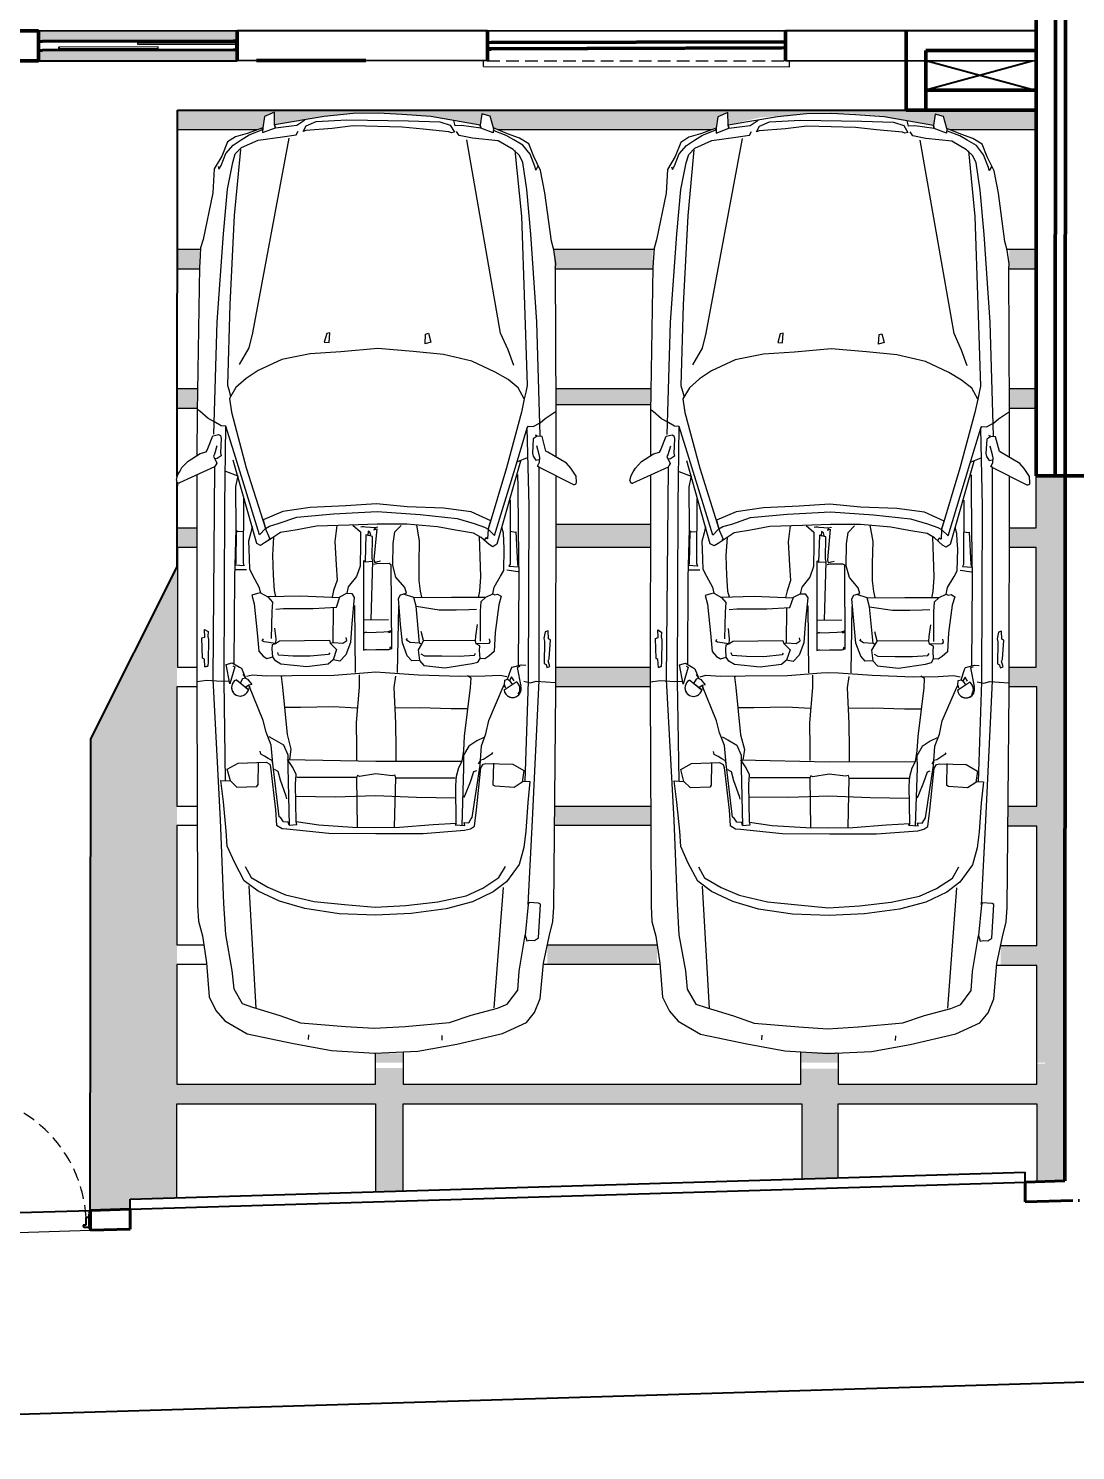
# Model space of a CAD drawing. Header units: centimetres. Extents: x -48696 to 156237, y -5617 to 29024.
# Drawn here: x 88209 to 88736, y 11830 to 12545 of the extents above; entities that cross this region are included whole.
import ezdxf

# ---------------------------------------------------------------- set-up
doc = ezdxf.new("R2010")
doc.units = ezdxf.units.CM
doc.linetypes.add('ACAD_ISO06W100', pattern=[36, 24, -3, 0, -3, 0, -3, 0, -3])
doc.linetypes.add('HIDDEN', pattern=[9.525, 6.35, -3.175])
for name, color, linetype in [('ACESSORIOS', 2, 'Continuous'), ('Hachuria - Moveis', 1, 'Continuous'), ('Piso', 55, 'Continuous'), ('PN010', 1, 'Continuous')]:
    doc.layers.add(name, color=color, linetype=linetype)
for name, color, linetype, lineweight in [('Corte Planta', 4, 'ACAD_ISO06W100', 40), ('Hachura', 1, 'Continuous', 9), ('Parede Baixa', 5, 'Continuous', 50), ('Pisos Externos', 15, 'Continuous', 9), ('Portas - Janelas', 2, 'Continuous', 20), ('Projeção Janela', 15, 'HIDDEN', 9), ('Projeção Portas', 55, 'HIDDEN', 5), ('Vaga', 184, 'Continuous', 13)]:
    doc.layers.add(name, color=color, linetype=linetype, lineweight=lineweight)
doc.styles.add('Valéria', font='romantic.ttf', dxfattribs={"height": 10})
doc.dimstyles.new('Cota - 50', dxfattribs={"dimtxt": 10, "dimasz": 5, "dimexe": 10, "dimexo": 20, "dimgap": 5, "dimtad": 1, "dimtxsty": 'Valéria', "dimblk": 'DOT', "dimcen": 0, "dimclrd": 12, "dimclre": 12, "dimclrt": 2, "dimazin": 2, "dimtfac": 1, "dimtix": 1, "dimtmove": 0, "dimatfit": 3, "dimldrblk": 'DOT', "dimfxl": 1, "dimarcsym": 0})
pattern_1 = [(360, (104605.372, 683.697), (15, 15), [2.25, -0.45, 0.6, -0.45, 2.25, -9]), (360, (104604.622, 684.147), (15, 15), [1.5, -1.125, 2.25, -1.125, 1.5, -7.5]), (360, (104609.872, 690.147), (15, 15), [1.875, -0.75, 1.875, -10.5]), (360, (104602.372, 693.147), (15, 15), [0.75, -1.5, 0.75, -12]), (90, (104603.872, 693.147), (-15, 15), [1.35, -13.65]), (90, (104608.372, 684.147), (-15, 15), [1.5, -13.5]), (90, (104612.122, 690.147), (-15, 15), [1.5, -13.5]), (45, (104610.322, 683.997), (9e-15, 15), [1.5, -19.713203]), (135, (104606.422, 683.997), (-15, 9e-15), [1.5, -19.713203]), (63.43495, (104609.8725, 684.072), (8e-10, 15), [1.5, -32.04102]), (75.963757, (104609.1225, 684.1467), (5e-10, 15), [1.5, -60.346584]), (75.963757, (104612.8725, 690.1467), (5e-10, 15), [1.2, -60.646584]), (75.963757, (104604.1725, 693.1467), (5e-10, 15), [1.05, -60.796584]), (104.036243, (104607.6225, 684.1467), (-5e-10, 15), [1.5, -60.346584]), (104.036243, (104611.3725, 690.1467), (-5e-10, 15), [1.2, -60.646584]), (104.036243, (104603.5725, 693.1467), (-5e-10, 15), [1.05, -60.796584]), (116.56505, (104606.8725, 684.072), (-6e-09, 15), [1.5, -32.041002])]

# ---------------------------------------------------------------- blocks, each defined once
blk = doc.blocks.new('Audi A4 Cab dessus')
at = {"color": 0, "linetype": 'Continuous', "flags": 128}
for points in [[(0.841, -0.23), (0.8417, 0.7715), (0.838, 1.7799), (0.8336, 1.8519), (0.8155, 1.9203), (0.7966, 2.0469), (0.7841, 2.2046), (0.7524, 2.2693), (0.7105, 2.3167), (0.6068, 2.377), (0.3901, 2.4221), (0.2129, 2.4556), (0.0121, 2.4683), (-0.1902, 2.4586), (-0.3715, 2.4252), (-0.5852, 2.3759), (-0.696, 2.3247), (-0.7348, 2.2778), (-0.7613, 2.2123), (-0.7762, 2.0474), (-0.8019, 1.9236), (-0.8198, 1.853), (-0.824, 1.7861), (-0.834, 0.774), (-0.8347, -0.2263)], [(-0.3024, 2.385), (-0.301, 2.4073)], [(0.3203, 2.3816), (0.3217, 2.404)], [(0.7584, -0.2673), (0.7669, 0.7224), (0.7321, 1.3788), (0.7164, 1.7697), (0.7075, 1.9136), (0.6778, 2.0813), (0.6697, 2.1669), (0.6293, 2.2367), (0.5811, 2.2532), (0.4536, 2.2926), (0.3571, 2.3256), (0.1476, 2.3432), (0.0137, 2.3517), (-0.1303, 2.3428), (-0.3375, 2.3245), (-0.4383, 2.2905), (-0.5613, 2.2579), (-0.6073, 2.2384), (-0.6562, 2.1743), (-0.6618, 2.085), (-0.6903, 1.9165)], [(-0.5878, 1.695), (-0.5448, 2.256)], [(0.5992, 1.6874), (0.5666, 2.2577)], [(-0.6777, 1.1988), (-0.713, 1.201), (-0.7024, 1.2989), (-0.6939, 1.4328), (-0.6847, 1.5084), (-0.6618, 1.5876), (-0.6029, 1.6691), (-0.5418, 1.7145), (-0.4447, 1.7622), (-0.3216, 1.7947), (-0.159, 1.8159), (0.0073, 1.8233), (0.1772, 1.8171), (0.337, 1.7936), (0.4558, 1.7592), (0.556, 1.7126), (0.6201, 1.6637), (0.6641, 1.5803), (0.6995, 1.5019), (0.704, 1.4299), (0.7178, 1.2946), (0.7295, 1.1953), (0.6849, 1.1981), (0.6994, 1.1434), (0.6483, 1.1153), (0.518, 1.11), (0.5007, 1.1201), (0.4971, 1.1337), (0.4738, 1.3324), (0.4693, 1.4044), (0.4434, 1.4194), (0.4211, 1.4208), (0.2253, 1.4421), (0.0057, 1.4425), (-0.2138, 1.4429), (-0.4074, 1.4282), (-0.4348, 1.421), (-0.4535, 1.4087), (-0.4627, 1.3331), (-0.484, 1.1373), (-0.4941, 1.12), (-0.5077, 1.1164), (-0.633, 1.1198), (-0.6849, 1.1499), (-0.677, 1.2032), (-0.6396, 1.2278), (-0.5504, 1.2221), (-0.5417, 1.2171), (-0.5437, 1.1142)], [(-0.7038, 1.774), (-0.7241, 1.3809), (-0.7562, 0.7287), (-0.7561, -0.266), (-0.7475, -0.2711), (-0.7575, -0.2884), (-0.7589, -0.3107), (-0.7553, -0.3243), (-0.7445, -0.3654)], [(0.6159, 1.5968), (0.5877, 1.6478), (0.5099, 1.6931), (0.4271, 1.7297), (0.2946, 1.7604), (0.1521, 1.7739), (0.0095, 1.7873), (-0.1344, 1.7785), (-0.2834, 1.761), (-0.4151, 1.7334), (-0.4935, 1.698), (-0.5683, 1.649), (-0.5984, 1.5971)], [(-0.3692, 1.3944), (-0.3642, 1.4031), (-0.4088, 1.4059), (-0.4052, 1.3922), (-0.4275, 1.3936), (-0.4376, 1.3763), (-0.4426, 1.3677), (-0.4804, 1.1236), (-0.486, 1.0344), (-0.5075, 0.9775), (-0.5204, 0.9155), (-0.5885, 0.7585)], [(-0.4975, 0.9947), (-0.4651, 1.0106), (-0.4277, 1.0352), (-0.4026, 1.0784), (-0.4034, 1.1367), (-0.3953, 1.405)], [(0.3787, 1.3877), (0.2721, 1.4033), (0.1159, 1.4132), (0.013, 1.4152), (-0.1036, 1.4136), (-0.2613, 1.4011), (-0.3692, 1.3944), (-0.3668, 1.2195), (-0.3696, 1.1749), (-0.3811, 1.1353), (-0.3967, 1.1058), (-0.404, 1.0561), (-0.4082, 0.9891), (-0.4359, 0.7623), (-0.4387, 0.7177), (-0.4215, 0.7077)], [(0.411, 1.4035), (0.375, 1.4013), (0.3787, 1.3877), (0.3811, 1.2128), (0.3783, 1.1681), (0.3942, 1.1358), (0.4187, 1.0984), (0.007, 1.1064), (-0.3967, 1.1058)], [(-0.0813, 1.4122), (-0.0867, 1.184), (-0.0831, 1.1703), (-0.0695, 1.1739), (0.0061, 1.1647), (0.0831, 1.1777), (0.0918, 1.1727), (0.0968, 1.1814), (0.3747, 1.1818)], [(0.0968, 1.1814), (0.0936, 1.4146)], [(0.506, 0.9898), (0.48, 1.0049), (0.4368, 1.03), (0.4173, 1.076), (0.4165, 1.1343), (0.411, 1.4035), (0.4147, 1.3899), (0.437, 1.3885), (0.4492, 1.3698), (0.4579, 1.3648), (0.4871, 1.1165), (0.4907, 1.1028), (0.508, 1.0927), (0.5253, 1.0827), (0.5425, 1.0726), (0.5462, 1.059)], [(-0.4036, 1.2756), (-0.4086, 1.267), (-0.4352, 1.2014), (-0.4516, 1.1532), (-0.4653, 1.1496)], [(-0.3676, 1.2778), (-0.1841, 1.2752), (0.0081, 1.2676), (0.1967, 1.2737), (0.3803, 1.2711)], [(0.4213, 1.2819), (0.4249, 1.2682), (0.4517, 1.1949), (0.4625, 1.1539), (0.4798, 1.1438)], [(-0.6907, 1.1996), (-0.7065, 0.7346), (-0.7089, -0.0853), (-0.7004, -0.4488)], [(0.6849, 1.1981), (0.6553, 1.2268), (0.561, 1.2238), (0.556, 1.2152), (0.554, 1.1122)], [(0.7072, 1.1967), (0.7137, 0.7303), (0.7113, -0.0896), (0.7061, -0.4567)], [(-0.0867, 1.184), (-0.3646, 1.1835)], [(-0.5379, 1.0645), (-0.5329, 1.0732), (-0.5142, 1.0854), (-0.4955, 1.0977), (-0.4818, 1.1013), (-0.4717, 1.1186)], [(-0.0853, 0.7089), (-0.0775, 0.7622), (-0.0849, 0.9284), (-0.0865, 1.045), (-0.0873, 1.1033)], [(0.0846, 0.7027), (0.0838, 0.761), (0.0986, 0.9258), (0.097, 1.0424), (0.0962, 1.1007)], [(0.4344, 0.7075), (0.4481, 0.7111), (0.4422, 0.7608), (0.4203, 0.9818), (0.4022, 1.0501), (0.4093, 1.0985)], [(0.4871, 1.1165), (0.4951, 1.0308), (0.5182, 0.9711), (0.5327, 0.9164), (0.5985, 0.751)], [(-0.0805, 0.8565), (-0.1971, 0.8548), (-0.3447, 0.8597), (-0.4253, 0.8603)], [(0.0944, 0.8589), (0.206, 0.8519), (0.3586, 0.8557), (0.4329, 0.8551)], [(-0.6842, 0.7332), (-0.7152, 0.7396), (-0.7425, 0.7324), (-0.7872, 0.7352), (-0.8318, 0.738)], [(-0.5936, 0.7499), (-0.595, 0.7275), (-0.6086, 0.7239), (-0.6251, 0.6757), (-0.6301, 0.667), (-0.6711, 0.6562), (-0.6935, 0.6576)], [(-0.6661, 0.6648), (-0.6525, 0.6684), (-0.6697, 0.7553)], [(-0.5921, 0.7722), (-0.6482, 0.7354)], [(-0.6396, 0.7304), (-0.6273, 0.7117), (-0.6173, 0.729)], [(-0.6086, 0.7239), (-0.6173, 0.729), (-0.6295, 0.7477)], [(-0.5936, 0.7499), (-0.5972, 0.7635)], [(0.6266, 0.6999), (0.6143, 0.7186), (0.6057, 0.7236), (0.5848, 0.7473), (0.5985, 0.751), (0.6147, 0.7616)], [(0.5947, 0.7575), (0.5997, 0.7661)], [(0.5999, 0.7733), (0.6554, 0.7295)], [(0.6033, 0.7706), (0.6588, 0.7268)], [(0.6735, 0.6611), (0.6648, 0.6661), (0.6877, 0.7453), (0.7044, 0.6547), (0.6771, 0.6474), (0.6425, 0.6675), (0.6339, 0.6726), (0.6143, 0.7186), (0.628, 0.7222), (0.6395, 0.742)], [(0.6914, 0.7317), (0.7273, 0.7339), (0.7497, 0.7325), (0.7943, 0.7297), (0.8417, 0.7352)], [(0.6093, 0.7099), (0.582, 0.7027), (0.515, 0.7069), (0.3984, 0.7053), (0.2012, 0.7043), (0.0436, 0.6918), (0.0076, 0.6896), (-0.037, 0.6924), (-0.1933, 0.7022), (-0.3855, 0.7099), (-0.5021, 0.7083), (-0.574, 0.7038), (-0.605, 0.7103)], [(-0.1975, 0.6353), (-0.2184, 0.659), (-0.3163, 0.6697), (-0.443, 0.6508), (-0.4703, 0.6435), (-0.4804, 0.6262), (-0.4781, 0.5902), (-0.4795, 0.5679), (-0.4623, 0.5579)], [(-0.0953, 0.6916), (-0.1014, 0.3828)], [(0.1019, 0.6926), (0.1045, 0.3788)], [(0.4787, 0.4852), (0.4728, 0.5348), (0.4742, 0.5571), (0.4555, 0.5449), (0.2223, 0.5416), (0.2187, 0.5553), (0.1891, 0.5841), (0.2056, 0.6323), (0.2293, 0.6532), (0.3287, 0.6649), (0.4489, 0.6528), (0.4748, 0.6378), (0.4871, 0.6191)], [(0.8037, 0.6663), (0.7901, 0.6627)], [(-0.6554, -0.2321), (-0.6562, -0.1738), (-0.6572, 0.0235), (-0.6605, 0.2567), (-0.6575, 0.6598)], [(-0.1981, 0.5547), (-0.182, 0.3834), (-0.1711, 0.3424), (-0.346, 0.3399), (-0.5073, 0.3411), (-0.5396, 0.3253), (-0.5483, 0.3303), (-0.562, 0.3267), (-0.5792, 0.3367), (-0.5678, 0.3763), (-0.5507, 0.5052), (-0.5451, 0.5945), (-0.5214, 0.6154), (-0.5027, 0.6276), (-0.4804, 0.6262)], [(-0.2039, 0.6043), (-0.2212, 0.6144), (-0.3018, 0.615), (-0.3824, 0.6156), (-0.4544, 0.6112), (-0.4594, 0.6025)], [(-0.4586, 0.5442), (-0.2168, 0.5424), (-0.2067, 0.5597), (-0.1916, 0.5856), (-0.1975, 0.6353), (-0.1615, 0.6375), (-0.1406, 0.6138), (-0.1175, 0.5541), (-0.1094, 0.4684), (-0.0991, 0.3468), (-0.1092, 0.3295), (-0.1365, 0.3223), (-0.1293, 0.2949), (-0.0875, 0.2475), (-0.073, 0.1928), (-0.075, 0.0899), (-0.0828, 0.0366), (-0.1116, 0.007)], [(0.473, 0.3959), (0.437, 0.3937), (0.3787, 0.3929), (0.2981, 0.3935), (0.1902, 0.3868), (0.1737, 0.3386), (0.1413, 0.3227), (0.119, 0.3241), (0.1067, 0.3428), (0.1188, 0.463), (0.1244, 0.5523), (0.1459, 0.6092), (0.1747, 0.6387), (0.2056, 0.6323)], [(0.2215, 0.5999), (0.2265, 0.6086), (0.3122, 0.6166), (0.3928, 0.616), (0.4598, 0.6118), (0.4634, 0.5982)], [(0.5444, 0.3197), (0.5581, 0.3233), (0.5854, 0.3306), (0.5746, 0.3716), (0.5607, 0.5069), (0.5526, 0.5925), (0.5317, 0.6163), (0.5144, 0.6263), (0.4871, 0.6191), (0.4893, 0.5831), (0.4879, 0.5608), (0.4742, 0.5571), (0.5275, 0.5493), (0.5362, 0.5443), (0.5311, 0.5356)], [(0.6508, -0.2254), (0.6611, -0.1761), (0.66, 0.0212), (0.6655, 0.2493), (0.6684, 0.6525)], [(-0.522, 0.5347), (-0.5256, 0.5484), (-0.5206, 0.5571), (-0.4623, 0.5579), (-0.4586, 0.5442), (-0.46, 0.5219), (-0.4679, 0.4686)], [(-0.5073, 0.3411), (-0.4835, 0.3621), (-0.4807, 0.4067), (-0.4809, 0.5456)], [(-0.2168, 0.5424), (-0.2059, 0.5014)], [(-0.2067, 0.5597), (-0.1981, 0.5547), (-0.1534, 0.5519), (-0.1361, 0.5418)], [(-0.1359, 0.542), (-0.1409, 0.5334)], [(0.0163, 0.1872), (0.0026, 0.1836), (-0.0557, 0.1827), (-0.0643, 0.1878), (-0.0664, 0.5822), (-0.0527, 0.5859), (0.0056, 0.5867), (0.0639, 0.5875), (0.0502, 0.5838)], [(-0.0593, 0.5807), (-0.0643, 0.5721)], [(0.0559, 0.1757), (0.0645, 0.1707), (0.0639, 0.5875)], [(0.205, 0.5517), (0.1604, 0.5545), (0.1417, 0.5422), (0.1453, 0.5286)], [(0.2187, 0.5553), (0.205, 0.5517), (0.2038, 0.3905)], [(0.5837, 0.0112), (0.5895, 0.039), (0.6009, 0.0787), (0.5987, 0.1146), (0.5957, 0.2089), (0.5798, 0.2413), (0.5517, 0.2924), (0.5444, 0.3197), (0.5098, 0.3398), (0.4889, 0.3635), (0.4917, 0.4082), (0.4951, 0.5334)], [(-0.0533, 0.5052), (-0.067, 0.5016), (0.005, 0.506), (0.0633, 0.5068)], [(-0.0637, 0.4982), (-0.05, 0.5018)], [(-0.182, 0.3834), (-0.2885, 0.3991), (-0.3692, 0.3997), (-0.4275, 0.3988), (-0.4634, 0.3966)], [(-0.0525, 0.4469), (0.0641, 0.4485)], [(0.0281, 0.4463), (0.0199, 0.1735)], [(-0.4759, 0.0569), (-0.4789, 0.1512), (-0.4819, 0.2454), (-0.4777, 0.3124), (-0.4713, 0.3434)], [(-0.1836, 0.0026), (-0.1966, 0.0796), (-0.1946, 0.1825), (-0.194, 0.2632), (-0.1999, 0.3128), (-0.2071, 0.3402)], [(-0.1711, 0.3424), (-0.1229, 0.3259)], [(0.1753, 0.3432), (0.3572, 0.336), (0.5098, 0.3398)], [(0.1886, 0.006), (0.1978, 0.0816), (0.1912, 0.1896), (0.1868, 0.2616), (0.2032, 0.3098), (0.2097, 0.3408)], [(0.4833, 0.0603), (0.4885, 0.144), (0.4855, 0.2383), (0.4811, 0.3103), (0.4738, 0.3376)], [(-0.5396, 0.3253), (-0.5461, 0.2943), (-0.5762, 0.2424), (-0.5913, 0.2165), (-0.5933, 0.1135), (-0.5911, 0.0776), (-0.5889, 0.0416), (-0.5816, 0.0142)], [(0.1133, 0.0046), (0.0784, 0.0354), (0.0776, 0.0937), (0.0796, 0.1966), (0.0961, 0.2449), (0.1349, 0.2917), (0.1413, 0.3227)], [(-0.605, 0.2129), (-0.6582, 0.2207)], [(0.6094, 0.2126), (0.6646, 0.2133)], [(-0.621, -0.1132), (-0.62, 0.1869), (-0.615, 0.1956), (-0.6597, 0.1984), (-0.656, 0.1847), (-0.6488, 0.0354), (-0.6454, 0.0386), (-0.6205, 0.035)], [(0.0101, 0.0173), (0.0151, 0.0259), (0.0014, 0.0223), (0.0149, 0.1649), (0.0112, 0.1785), (-0.0024, 0.1749), (-0.0161, 0.1713)], [(0.6243, -0.12), (0.6252, 0.1802), (0.6216, 0.1939), (0.6632, 0.191), (0.6582, 0.1824), (0.6559, 0.0297), (0.6503, 0.0347), (0.6248, 0.0329)], [(-0.6683, -0.294), (-0.5587, 0.0934), (-0.54, 0.1057), (-0.5227, 0.0957), (-0.4845, 0.0619), (-0.4499, 0.0418), (-0.3657, 0.0275), (-0.2815, 0.0132), (-0.1389, -0.0002), (0, 0), (0.1303, 0.0052), (0.2829, 0.0091), (0.3735, 0.0258), (0.4505, 0.0388), (0.4879, 0.0634), (0.5253, 0.0879), (0.544, 0.1002), (0.5613, 0.0901), (0.6713, -0.2977)], [(0.5066, 0.0756), (0.5039, 0.07), (0.5016, 0.067), (0.5211, 0.0209), (0.5024, 0.0087), (0.4614, -0.0022), (0.3744, -0.0325), (0.2031, -0.0486), (0.0008, -0.0583), (-0.2, -0.0457), (-0.3735, -0.0258), (-0.4528, -0.0028), (-0.501, 0.0136), (-0.5183, 0.0237), (-0.5155, 0.0683), (-0.5068, 0.0633), (-0.4998, 0.0754)], [(-0.5183, 0.0237), (-0.5479, 0.0524), (-0.6496, -0.2817), (-0.7004, -0.4488), (-0.7054, -0.4574), (-0.7278, -0.456), (-0.7601, -0.4719), (-0.7838, -0.4928), (-0.8212, -0.5174), (-0.8349, -0.5263)], [(-0.643, -1.7429), (-0.673, -1.4363), (-0.6873, -1.0232), (-0.6994, -0.646), (-0.693, -0.6151), (-0.6865, -0.5841), (-0.6737, -0.5222), (-0.6035, -0.2622), (-0.5183, 0.0237), (-0.5298, -0.0149), (-0.4383, -0.0575), (-0.3094, -0.0746), (-0.1395, -0.0808), (0.003, -0.0943), (0.147, -0.0854), (0.3132, -0.078), (0.4399, -0.0591), (0.532, -0.0201), (0.5211, 0.0209)], [(-0.6865, -0.5841), (-0.6584, -0.6352), (-0.6115, -0.674), (-0.551, -0.7091), (-0.4422, -0.7608), (-0.3098, -0.7916), (-0.1672, -0.805), (-0.0024, -0.8199), (0.1689, -0.8038), (0.3129, -0.7949), (0.4446, -0.7674), (0.5554, -0.7161), (0.6114, -0.6793), (0.6589, -0.6375), (0.689, -0.5856), (0.6796, -0.5223), (0.6108, -0.2625), (0.5211, 0.0209), (0.5499, 0.0505), (0.654, -0.2876), (0.7061, -0.4567), (0.7284, -0.4581), (0.763, -0.4782), (0.789, -0.4933), (0.8272, -0.5271), (0.8406, -0.5349)], [(-0.0036, 0.0137), (0.0101, 0.0173), (0.077, 0.0131), (0.0633, 0.0095)], [(-0.93, -0.1951), (-0.9282, -0.2238), (-0.916, -0.2425), (-0.9037, -0.2612), (-0.8828, -0.285), (-0.8223, -0.3201), (-0.7963, -0.3352), (-0.7877, -0.3402), (-0.7696, -0.4086), (-0.7473, -0.41), (-0.7286, -0.3977), (-0.7243, -0.3308), (-0.728, -0.3171), (-0.7402, -0.2984), (-0.7539, -0.302)], [(-0.7561, -0.266), (-0.9155, -0.1855)], [(0.7477, -0.3652), (0.7592, -0.3256), (0.7642, -0.317), (0.7483, -0.2846), (0.7533, -0.276), (0.7584, -0.2673), (0.9222, -0.1934)], [(0.7077, -0.2469), (0.6508, -0.2254)], [(0.9361, -0.2045), (0.9311, -0.2289), (0.921, -0.2462), (0.911, -0.2635), (0.8822, -0.2931), (0.8261, -0.3299), (0.7988, -0.3371), (0.7938, -0.3457), (0.7672, -0.4113), (0.7536, -0.4149), (0.7399, -0.4185), (0.7312, -0.4135), (0.7276, -0.3998), (0.7318, -0.3329), (0.7282, -0.3192), (0.7469, -0.3069), (0.7579, -0.304)], [(-0.8348, -0.3129), (-0.8349, -0.521), (-0.8324, -1.1933), (-0.8339, -1.2156), (-0.8244, -1.2789), (-0.8135, -1.3199), (-0.783, -1.5459), (-0.7626, -1.6503), (-0.7309, -1.715), (-0.7078, -1.7747), (-0.6645, -1.7998), (-0.6076, -1.8213), (-0.5421, -1.8479), (-0.5276, -1.9026), (-0.488, -1.914), (-0.4802, -1.8607), (-0.4838, -1.8471), (-0.4802, -1.8607), (-0.2498, -1.9021), (-0.1159, -1.9106), (-0.0043, -1.9176), (0.1123, -1.916), (0.2476, -1.9021), (0.4786, -1.8629), (0.4794, -1.9212), (0.5255, -1.9017), (0.5333, -1.8484), (0.6067, -1.8217), (0.6614, -1.8072), (0.6988, -1.7826), (0.7253, -1.7171), (0.7605, -1.6566), (0.7675, -1.545), (0.8125, -1.3283), (0.824, -1.2887), (0.8282, -1.2217), (0.8296, -1.1994), (0.8408, -0.5235), (0.841, -0.3201)], [(-0.7006, -0.3099), (-0.6546, -0.2904)], [(-0.7609, -0.4136), (-0.745, -0.9434), (-0.717, -1.3529), (-0.6987, -1.5602), (-0.6798, -1.6868), (-0.6639, -1.7192), (-0.6344, -1.748), (-0.5652, -1.7882), (-0.445, -1.8002), (-0.3831, -1.8131), (-0.3708, -1.8318)], [(0.7622, -0.4199), (0.7472, -0.9433), (0.7168, -1.3536), (0.6992, -1.5631), (0.6734, -1.6869), (0.662, -1.7266), (0.6332, -1.7561), (0.5548, -1.7915), (0.4418, -1.8068), (0.3785, -1.8162), (0.3685, -1.8335)], [(0.6383, -1.7475), (0.6666, -1.4401), (0.6883, -1.0247), (0.6985, -0.6489), (0.6913, -0.6216), (0.684, -0.5942)], [(-0.6381, -0.7395), (-0.6113, -0.8129), (-0.5759, -0.8913), (-0.4176, -1.793)], [(0.6432, -0.744), (0.598, -0.8218), (0.5801, -0.8924), (0.4109, -1.8004)], [(-0.7504, -1.669), (-0.7403, -1.6517), (-0.7367, -1.6653), (-0.7136, -1.725), (-0.6804, -1.7675), (-0.6372, -1.7926), (-0.6026, -1.8127), (-0.5457, -1.8342), (-0.5421, -1.8479), (-0.5407, -1.8256), (-0.4838, -1.8471), (-0.3928, -1.8591), (-0.3638, -1.8582), (-0.3573, -1.8828)], [(0.7418, -1.6688), (0.7382, -1.6552), (0.7281, -1.6725), (0.7066, -1.7294), (0.6728, -1.7676), (0.6354, -1.7921), (0.5981, -1.8166), (0.5383, -1.8397), (0.5333, -1.8484), (0.5347, -1.8261), (0.475, -1.8492)], [(-0.1454, -1.8818), (-0.293, -1.877), (-0.3412, -1.8605), (-0.3609, -1.8284), (-0.3472, -1.8248), (-0.3348, -1.8296), (-0.2146, -1.8416), (-0.1167, -1.8523), (0.1115, -1.8577), (0.2108, -1.846), (0.3325, -1.8357), (0.3461, -1.8321), (0.3311, -1.8581), (0.285, -1.8776), (0.1411, -1.8864), (-0.1454, -1.8818)], [(0.475, -1.8492), (0.3757, -1.8609), (0.357, -1.8731), (0.3383, -1.8854)]]:
    blk.add_lwpolyline(points, dxfattribs=at)
for points in [[(-0.6976, 1.9439), (-0.7113, 1.9403), (-0.7336, 1.9417), (-0.7523, 1.9294), (-0.7621, 1.7732), (-0.7535, 1.7682), (-0.7088, 1.7654), (-0.7038, 1.774), (-0.6903, 1.9165)], [(-0.5936, 0.7499), (-0.5885, 0.7585)], [(-0.7791, 0.6495), (-0.7878, 0.6546), (-0.7914, 0.6682), (-0.805, 0.6646), (-0.7978, 0.6373), (-0.8028, 0.6286), (-0.8085, 0.5394), (-0.7998, 0.5343), (-0.7976, 0.4983), (-0.7839, 0.502), (-0.7775, 0.5329), (-0.7811, 0.5466)], [(0.7901, 0.6627), (0.8037, 0.6663), (0.806, 0.6303), (0.8146, 0.6253), (0.8176, 0.531), (0.804, 0.5274), (0.8062, 0.4914), (0.7889, 0.5015), (0.7903, 0.5238), (0.7867, 0.5375), (0.7887, 0.6404)], [(0.0496, 0.5032), (0.0633, 0.5068)], [(0.0559, 0.1757), (0.0199, 0.1735), (0.0235, 0.1598), (0.0215, 0.0569), (0.0525, 0.0505)], [(0.0338, 0.0382), (0.0424, 0.0332), (0.0436, 0.0523), (0.0302, 0.0519)], [(-0.7386, -0.415), (-0.7473, -0.41)], [(-0.2398, -0.8901), (-0.2506, -0.849), (-0.2233, -0.8418), (-0.2261, -0.8864)], [(0.2353, -0.8886), (0.2468, -0.849), (0.2244, -0.8476), (0.2216, -0.8922)], [(0.4786, -1.8629), (0.475, -1.8492)]]:
    blk.add_lwpolyline(points, close=True, dxfattribs=at)
for points in [[(-0.6074, 0.8003, 0.753554), (-0.6697, 0.7553)], [(-0.5921, 0.7722, 0.624869), (-0.6592, 0.7981)], [(0.6673, 0.7905, 0.624869), (0.5997, 0.7661)], [(0.6768, 0.7474, 0.753554), (0.6155, 0.7938)], [(-0.6586, 0.7925, 0.429634), (-0.6482, 0.7354)], [(0.6606, 0.7278, 0.429634), (0.6723, 0.7847)], [(-0.9155, -0.1855, 0.579223), (-0.93, -0.1951)], [(0.9361, -0.2045, 0.612971), (0.9222, -0.1934)]]:
    blk.add_lwpolyline(points, format="xyb", dxfattribs=at)
blk = doc.blocks.new('_Dot')
at = {"color": 0, "linetype": 'ByBlock', "lineweight": -2}
blk.add_line((-0.5, 0), (-1, 0), dxfattribs=at)
at = {"color": 0, "linetype": 'ByBlock', "const_width": 0.5}
blk.add_lwpolyline([(-0.25, 0, 1), (0.25, 0, 1)], format="xyb", close=True, dxfattribs=at)
blk = doc.blocks.new('*D1524')
at = {"color": 12, "lineweight": -2, "transparency": 16777216}
for p, q in [((89943.65, 11972), (89946.11, 11890.79)), ((87926.01, 11910.92), (87928.47, 11829.71)), ((87933.16, 11839.86), (89940.81, 11900.64))]:
    blk.add_line(p, q, dxfattribs=at)
at = {"layer": 'Defpoints', "color": 0, "transparency": 16777216}
for p in [(89943.05, 11991.99), (87925.4, 11930.91), (89945.81, 11900.79)]:
    blk.add_point(p, dxfattribs=at)
at = {"color": 12, "lineweight": -2, "transparency": 16777216, "xscale": 5, "yscale": 5, "zscale": 5}
for p, rotation in [((89945.81, 11900.79), 1.733958299638449), ((87928.16, 11839.71), 181.7339582996384)]:
    blk.add_blockref('_Dot', p, dxfattribs=dict(at, rotation=rotation))
at = {"color": 2, "transparency": 16777216, "insert": (88936.68, 11880.36), "char_height": 10, "attachment_point": 5, "rotation": 1.73396, "style": 'Valéria'}
blk.add_mtext('2000', dxfattribs=at)

msp = doc.modelspace()

# ---------------------------------------------------------------- hatches: boundary and pattern name
h = msp.add_hatch()
h.set_pattern_fill('GRASS2', color=74, scale=15, pattern_type=2)
h.set_pattern_definition(pattern_1)
h.paths.add_polyline_path([(88284.36474, 12293.60613), (88294.1809, 12293.60613), (88294.1809, 12283.60613), (88284.36474, 12283.60613)])
h.paths.add_polyline_path([(88284.36474, 12363.60613), (88294.25778, 12363.60613), (88294.25778, 12353.60613), (88284.36474, 12353.60613)])
h.paths.add_polyline_path([(88295.41841, 12423.60613), (88284.44639, 12423.60613), (88284.44639, 12433.60613), (88295.41841, 12433.60613)])
edge = h.paths.add_edge_path()
edge.add_line((88716.23206, 12503.60613), (88284.44639, 12503.60613))
edge.add_line((88284.44639, 12503.60613), (88284.44639, 12493.60613))
edge.add_line((88284.44639, 12493.60613), (88324.52715, 12493.60613))
edge.add_line((88324.52715, 12493.60613), (88327.36929, 12494.64196))
edge.add_line((88327.36929, 12494.64196), (88328.21391, 12500.38408))
edge.add_line((88328.21391, 12500.38408), (88333.17561, 12502.48608))
edge.add_line((88333.17561, 12502.48608), (88333.26273, 12496.20249))
edge.add_line((88333.26273, 12496.20249), (88348.81637, 12498.84337))
edge.add_line((88348.81637, 12498.84337), (88356.53243, 12500.1535))
edge.add_line((88356.53243, 12500.1535), (88357.90698, 12500.57422))
edge.add_line((88357.90698, 12500.57422), (88365.4496, 12501.17767))
edge.add_line((88365.4496, 12501.17767), (88369.61562, 12501.7976))
edge.add_line((88369.61562, 12501.7976), (88373.53374, 12502.09237))
edge.add_line((88373.53374, 12502.09237), (88376.54285, 12502.09237))
edge.add_line((88376.54285, 12502.09237), (88380.65498, 12502.2542))
edge.add_line((88380.65498, 12502.2542), (88385.04753, 12502.2542))
edge.add_line((88385.04753, 12502.2542), (88389.36344, 12501.84464))
edge.add_line((88389.36344, 12501.84464), (88393.82302, 12501.64711))
edge.add_line((88393.82302, 12501.64711), (88397.01332, 12501.45136))
edge.add_line((88397.01332, 12501.45136), (88401.28211, 12501.17045))
edge.add_line((88401.28211, 12501.17045), (88407.90481, 12500.75605))
edge.add_line((88407.90481, 12500.75605), (88411.32995, 12500.56876))
edge.add_line((88411.32995, 12500.56876), (88413.85014, 12500.22509))
edge.add_line((88413.85014, 12500.22509), (88417.42999, 12499.71627))
edge.add_line((88417.42999, 12499.71627), (88423.35232, 12498.35161))
edge.add_line((88423.35232, 12498.35161), (88426.53287, 12498.05373))
edge.add_line((88426.53287, 12498.05373), (88430.58646, 12497.25785))
edge.add_line((88430.58646, 12497.25785), (88436.59583, 12495.97202))
edge.add_line((88436.59583, 12495.97202), (88436.70455, 12496.71134))
edge.add_line((88436.70455, 12496.71134), (88437.44024, 12501.71403))
edge.add_line((88437.44024, 12501.71403), (88441.70895, 12500.47926))
edge.add_line((88441.70895, 12500.47926), (88443.26958, 12494.58572))
edge.add_line((88443.26958, 12494.58572), (88445.68941, 12493.60613))
edge.add_line((88445.68941, 12493.60613), (88553.04559, 12493.60613))
edge.add_line((88553.04559, 12493.60613), (88555.38806, 12494.45986))
edge.add_line((88555.38806, 12494.45986), (88556.23268, 12500.20198))
edge.add_line((88556.23268, 12500.20198), (88561.19438, 12502.30398))
edge.add_line((88561.19438, 12502.30398), (88561.2815, 12496.02038))
edge.add_line((88561.2815, 12496.02038), (88577.20663, 12499.87217))
edge.add_line((88577.20663, 12499.87217), (88600.75941, 12501.74362))
edge.add_line((88600.75941, 12501.74362), (88609.76468, 12501.86854))
edge.add_line((88609.76468, 12501.86854), (88622.29092, 12501.86854))
edge.add_line((88622.29092, 12501.86854), (88637.81245, 12500.79109))
edge.add_line((88637.81245, 12500.79109), (88664.6146, 12495.78991))
edge.add_line((88664.6146, 12495.78991), (88665.45901, 12501.53193))
edge.add_line((88665.45901, 12501.53193), (88669.72772, 12500.29715))
edge.add_line((88669.72772, 12500.29715), (88671.28835, 12494.40361))
edge.add_line((88671.28835, 12494.40361), (88673.25833, 12493.60613))
edge.add_line((88673.25833, 12493.60613), (88716.23358, 12493.60613))
edge.add_line((88716.23358, 12493.60613), (88716.23358, 12503.60613))
h = msp.add_hatch()
h.set_pattern_fill('GRASS2', color=74, scale=15, pattern_type=2)
h.set_pattern_definition(pattern_1)
h.paths.add_polyline_path([(88523.4402, 12423.60613), (88473.69544, 12423.60613), (88473.69544, 12433.26872), (88523.4402, 12433.26872)])
h.paths.add_polyline_path([(88522.31026, 12355.45698), (88474.78429, 12355.45698), (88474.78429, 12363.60613), (88522.31026, 12363.60613)])
h.paths.add_polyline_path([(88522.19979, 12283.60613), (88474.78908, 12283.60613), (88474.78908, 12295.45698), (88522.19979, 12295.45698)])
h.paths.add_polyline_path([(88522.15075, 12213.60613), (88474.7389, 12213.60613), (88474.7389, 12223.60613), (88522.15075, 12223.60613)])
h.paths.add_polyline_path([(88522.39932, 12143.97643), (88474.15506, 12143.97643), (88474.15506, 12153.60613), (88522.39932, 12153.60613)])
h.paths.add_polyline_path([(88470.41165, 12083.97643), (88525.62105, 12083.97643), (88525.62105, 12073.97643), (88470.41165, 12073.97643)])
h.paths.add_polyline_path([(88397.87802, 12024.64562), (88384.02274, 12024.64562), (88384.02274, 12029.44325), (88397.87802, 12029.44325)])
h.paths.add_polyline_path([(88616.60523, 12024.64562), (88597.87802, 12024.64562), (88597.87802, 12030.10042), (88616.60523, 12030.10042)])
h.paths.add_polyline_path([(88716.60523, 12073.60613), (88730.74561, 12073.59788), (88730.7567, 12019.6398), (88720.71414, 12019.54315), (88720.71414, 12024.64562), (88716.60523, 12024.64562)])
h.paths.add_polyline_path([(88698.39132, 12083.60613), (88730.74561, 12083.60613), (88730.74561, 12073.59788), (88698.39132, 12073.59788)])
h.paths.add_polyline_path([(88730.74561, 12083.60613), (88716.60523, 12083.60613), (88716.60523, 12143.60613), (88730.74561, 12143.60613)])
h.paths.add_polyline_path([(88702.17562, 12153.60613), (88730.74561, 12153.60613), (88730.74561, 12143.60613), (88702.17562, 12143.60613)])
h.paths.add_polyline_path([(88730.74561, 12153.60613), (88716.57954, 12153.60613), (88716.57954, 12213.60613), (88730.74561, 12213.60613)])
h.paths.add_polyline_path([(88702.7578, 12223.60613), (88730.74561, 12223.60613), (88730.74561, 12213.60613), (88702.7578, 12213.60613)])
h.paths.add_polyline_path([(88730.74561, 12223.60613), (88716.25489, 12223.60613), (88716.25489, 12283.60613), (88730.74561, 12283.60613)])
h.paths.add_polyline_path([(88730.74561, 12283.60613), (88702.80669, 12283.60613), (88702.80669, 12293.60613), (88730.74561, 12293.60613)])
h.paths.add_polyline_path([(88730.74561, 12293.60613), (88716.26006, 12293.60613), (88716.26006, 12319.65205), (88730.74561, 12319.65205)])
h.paths.add_polyline_path([(88716.26006, 12353.60613), (88702.80239, 12353.60613), (88702.80239, 12363.60613), (88716.26006, 12363.60613)])
h.paths.add_polyline_path([(88702.80239, 12423.60613), (88716.23358, 12423.60613), (88716.23358, 12433.60613), (88702.80239, 12433.60613)])
h = msp.add_hatch()
h.set_pattern_fill('GRASS2', color=74, scale=15, pattern_type=2)
h.set_pattern_definition([(360, (103476.319, -68023.644), (15, 15), [2.25, -0.45, 0.6, -0.45, 2.25, -9]), (360, (103475.569, -68023.194), (15, 15), [1.5, -1.125, 2.25, -1.125, 1.5, -7.5]), (360, (103480.819, -68017.194), (15, 15), [1.875, -0.75, 1.875, -10.5]), (360, (103473.319, -68014.194), (15, 15), [0.75, -1.5, 0.75, -12]), (90, (103474.819, -68014.194), (-15, 15), [1.35, -13.65]), (90, (103479.319, -68023.194), (-15, 15), [1.5, -13.5]), (90, (103483.069, -68017.194), (-15, 15), [1.5, -13.5]), (45, (103481.269, -68023.344), (8e-15, 15), [1.5, -19.7132034]), (135, (103477.369, -68023.344), (-15, 8e-15), [1.5, -19.7132034]), (63.434949, (103480.819, -68023.269), (8e-10, 15), [1.5, -32.0410197]), (75.9637565, (103480.069, -68023.1943), (5e-10, 15), [1.5, -60.3465844]), (75.9637565, (103483.819, -68017.1943), (5e-10, 15), [1.2, -60.6465844]), (75.9637565, (103475.119, -68014.1943), (5e-10, 15), [1.05, -60.7965844]), (104.0362435, (103478.569, -68023.1943), (-5e-10, 15), [1.5, -60.3465844]), (104.0362435, (103482.319, -68017.1943), (-5e-10, 15), [1.2, -60.6465844]), (104.0362435, (103474.519, -68014.1943), (-5e-10, 15), [1.05, -60.7965844]), (116.565051, (103477.819, -68023.269), (-6e-09, 15), [1.5, -32.041002])])
h.paths.add_polyline_path([(88716.60477, 11964.86438), (88710.82744, 11964.68948), (88730.68208, 11964.6779), (88730.71677, 12024.15154), (88716.60523, 12024.15154), (88716.60523, 12013.97643), (88616.60523, 12013.97643), (88616.60523, 12021.72785), (88597.87802, 12021.72785), (88597.87802, 12013.97643), (88397.87802, 12013.97643), (88397.87802, 12022.04096), (88384.02274, 12022.04096), (88384.02274, 12013.97643), (88284.02274, 12013.97643), (88284.02274, 12073.97643), (88284.08955, 12073.97643), (88284.10069, 12083.97643), (88284.02274, 12083.97643), (88284.02274, 12143.97643), (88284.16749, 12143.97643), (88284.17821, 12153.60613), (88284.02274, 12153.60613), (88284.02274, 12213.60613), (88284.24502, 12213.60613), (88284.3127, 12274.38814), (88240.71402, 12187.53044), (88240.2696, 11950.44451), (88260.67614, 11951.06227), (88260.67614, 11956.06456), (88284.02274, 11956.77132), (88284.02274, 12003.97643), (88384.02274, 12003.97643), (88384.02274, 11959.79857), (88397.87802, 11960.218), (88397.87802, 12003.97643), (88598.36963, 12003.97643), (88598.36963, 11966.28739), (88616.60477, 11966.83941), (88616.60477, 12004.04452), (88716.60477, 12004.04452)])
at = {"layer": 'Pisos Externos'}
h = msp.add_hatch(dxfattribs=at)
h.set_pattern_fill('AR-SAND', color=256, scale=0.05, angle=315.05515753)
h.set_pattern_definition([(352.5551575, (152388.2854, 19368.3885), (1.67204645, 1.78851722), [0, -1.9304, 0, -2.159, 0, -2.06375]), (322.5551575, (152388.2854, 19368.3885), (4.12275256, 0.94902397), [0, -1.0414, 0, -1.7399, 0, -0.66675]), (282.5551575, (152387.1798, 19369.492), (2.80434758, -2.78880073), [0, -0.635, 0, -2.286, 0, -2.9845]), (272.5551575, (152387.1798, 19369.492), (3.48959236, -1.90804707), [0, -0.3175, 0, -1.4986, 0, -1.7145])])
h.paths.add_polyline_path([(88314.45216, 12528.52502), (88314.45508, 12533.52503), (88214.45795, 12533.42876), (88214.45212, 12528.42876)])
h.paths.add_polyline_path([(88324.47436, 12538.53468), (88314.47436, 12538.54051), (88314.458, 12538.54049), (88314.46077, 12543.28501), (88214.46959, 12543.40749), (88214.46379, 12538.42877)])

# ---------------------------------------------------------------- linework, layer by layer
at = {"color": 5}
for p, q in [((88440.24755, 12543.38335), (88314.47552, 12543.38335)), ((88716.22601, 12543.38335), (88590.24758, 12543.38335)), ((88440.23879, 12528.36604), (88314.17147, 12528.43957)), ((88716.22832, 12528.20507), (88590.23877, 12528.27856))]:
    msp.add_line(p, q, dxfattribs=at)
for p, q in [((88284.33891, 12319.31904), (88284.44639, 12503.60613)), ((88284.44639, 12503.60613), (88650.83118, 12503.60613)), ((88284.3127, 12274.38814), (88284.33721, 12316.41595)), ((88284.3127, 12274.38814), (88240.71402, 12187.53044)), ((88240.71402, 12187.53044), (88240.2696, 11950.44451))]:
    msp.add_line(p, q)
at = {"color": 1}
for p, q in [((88239.91124, 11946.84831), (88238.36124, 11946.84409)), ((88238.36124, 11946.84409), (88238.37159, 11943.0441)), ((88240.67614, 11949.3804), (88239.90434, 11949.3783)), ((88239.90434, 11949.3783), (88239.90475, 11949.2283)), ((88239.90475, 11949.2283), (88239.99149, 11949.17854)), ((88239.99258, 11948.77854), (88239.90612, 11948.7283)), ((88239.90612, 11948.7283), (88239.91124, 11946.84831)), ((88239.99149, 11949.17854), (88240.04135, 11949.22867)), ((88240.04271, 11948.72867), (88239.99258, 11948.77854)), ((88240.04135, 11949.22867), (88240.45475, 11949.2298)), ((88240.45611, 11948.7298), (88240.04271, 11948.72867)), ((88240.05654, 11948.57871), (88240.50652, 11948.57994)), ((88240.07395, 11942.17873), (88240.05654, 11948.57871)), ((88240.5049, 11949.17993), (88240.50598, 11948.77994)), ((88240.50652, 11948.57994), (88240.50775, 11948.12994)), ((88240.55788, 11948.08007), (88240.67614, 11948.0804)), ((88237.1966, 11943.0409), (88236.9716, 11943.04029)), ((88236.9716, 11943.04029), (88236.97296, 11942.54029)), ((88237.12187, 11942.9407), (88237.24687, 11942.94104)), ((88237.12255, 11942.6907), (88237.12187, 11942.9407)), ((88237.67255, 11942.6922), (88237.12255, 11942.6907)), ((88237.24687, 11942.94104), (88237.24674, 11942.99104)), ((88237.49438, 11942.02171), (88239.92436, 11942.02833)), ((88237.54674, 11942.99185), (88237.54687, 11942.94186)), ((88237.54687, 11942.94186), (88237.67187, 11942.9422)), ((88238.37159, 11943.0441), (88237.59659, 11943.04199)), ((88237.67187, 11942.9422), (88237.67255, 11942.6922)), ((88239.92436, 11942.02833), (88240.0111, 11941.97856)), ((88240.01219, 11941.57856), (88239.92572, 11941.52833)), ((88239.92572, 11941.52833), (88239.926, 11941.42833)), ((88239.97613, 11941.37847), (88240.67614, 11941.38037)), ((88240.0111, 11941.97856), (88240.06096, 11942.0287)), ((88240.06232, 11941.5287), (88240.01219, 11941.57856)), ((88240.06096, 11942.0287), (88240.47436, 11942.02982)), ((88240.47572, 11941.52983), (88240.06232, 11941.5287)), ((88240.52395, 11942.17996), (88240.07395, 11942.17873)), ((88240.52278, 11942.60996), (88240.52395, 11942.17996)), ((88240.5245, 11941.97996), (88240.5256, 11941.57996)), ((88240.67614, 11942.66038), (88240.57264, 11942.66009))]:
    msp.add_line(p, q, dxfattribs=at)
for centre, radius, start, end in [((88240.45489, 11949.17979), 0.05001, 0.16750586, 90.15604785), ((88240.45598, 11948.7798), 0.05, 270.15748025, 0.15461546), ((88240.55775, 11948.13007), 0.05, 180.15604785, 270.15604785), ((88237.49296, 11942.54171), 0.52, 180.15604785, 270.15714968), ((88237.19675, 11942.99091), 0.04999, 0.14395419, 90.17686095), ((88237.59673, 11942.992), 0.04999, 90.15604785, 180.16750815), ((88239.976, 11941.42847), 0.05, 180.15604785, 270.15604785), ((88240.4745, 11941.97982), 0.05, 0.16071126, 90.15604785), ((88240.4756, 11941.57983), 0.05, 270.14370077, 0.15693692), ((88240.57278, 11942.6101), 0.05, 90.15604785, 180.15604785)]:
    msp.add_arc(centre, radius, start, end, dxfattribs=at)
at = {"layer": 'ACESSORIOS'}
for p, q in [((88440.24755, 12543.38335), (88590.24326, 12543.5788)), ((88260.67614, 11956.06456), (88710.67614, 11969.68719)), ((88710.67614, 11964.6849), (88710.67614, 11969.68719)), ((88260.67614, 11951.06227), (88710.82744, 11964.68948)), ((88260.67614, 11951.06227), (88260.67614, 11956.06456))]:
    msp.add_line(p, q, dxfattribs=at)
at = {"layer": 'Corte Planta'}
for p, q in [((88710.67614, 11954.68032), (89126.82629, 11967.27824)), ((88710.67614, 11964.6849), (88730.68244, 11965.29054)), ((88710.67614, 11954.68032), (88710.67614, 11964.6849)), ((88240.67614, 11950.45682), (88260.67614, 11951.06227)), ((88240.67614, 11940.45223), (88240.67614, 11950.45682)), ((88260.67614, 11941.05768), (88260.67614, 11951.06227)), ((88240.67614, 11940.45223), (88260.67614, 11941.05768))]:
    msp.add_line(p, q, dxfattribs=at)
at = {"layer": 'Hachura'}
for p, q in [((88589.71691, 12537.29814), (88440.7196, 12536.8847)), ((88589.72246, 12535.29815), (88440.72515, 12534.88471)), ((88590.24172, 12538.2996), (88588.21457, 12538.29398)), ((88589.71595, 12537.79814), (88588.21596, 12537.79398)), ((88589.72428, 12534.79815), (88588.22428, 12534.79399)), ((88590.24155, 12534.29959), (88588.22567, 12534.29399)), ((88589.72428, 12534.79815), (88589.71595, 12537.79814))]:
    msp.add_line(p, q, dxfattribs=at)
for points in [[(88224.96662, 12535.43888), (88274.47727, 12535.48654), (88274.47823, 12534.48654), (88224.96759, 12534.43888)], [(88264.47535, 12537.47692), (88313.97534, 12537.52457)], [(88313.9763, 12536.52457), (88264.47631, 12536.47692), (88264.47535, 12537.47692)]]:
    msp.add_lwpolyline(points, dxfattribs=at)
at = {"layer": 'Hachuria - Moveis'}
for p, q in [((88214.46376, 12538.4075), (88216.46376, 12538.40943)), ((88214.46857, 12533.4075), (88216.46857, 12533.40943)), ((88214.96424, 12537.90798), (88216.46424, 12537.90943)), ((88214.96809, 12533.90799), (88214.96424, 12537.90798)), ((88214.96809, 12533.90799), (88216.46809, 12533.90943)), ((88216.46424, 12537.90943), (88216.46376, 12538.40943)), ((88216.46809, 12533.90943), (88216.46857, 12533.40943)), ((88224.96759, 12534.43888), (88224.96662, 12535.43888)), ((88314.47436, 12538.54051), (88312.47436, 12538.53858)), ((88312.47484, 12538.03858), (88312.47436, 12538.53858)), ((88313.97484, 12538.04003), (88312.47484, 12538.03858)), ((88313.97869, 12534.04003), (88312.47869, 12534.03859)), ((88312.47869, 12534.03859), (88312.47917, 12533.53859)), ((88314.47917, 12533.54051), (88312.47917, 12533.53859)), ((88313.97869, 12534.04003), (88313.97484, 12538.04003)), ((88440.24342, 12533.88337), (88442.22792, 12533.88887)), ((88440.2436, 12537.88338), (88442.21682, 12537.88886)), ((88440.71822, 12537.3847), (88442.21821, 12537.38886)), ((88440.72654, 12534.38471), (88440.71822, 12537.3847)), ((88440.72654, 12534.38471), (88442.22653, 12534.38887))]:
    msp.add_line(p, q, dxfattribs=at)
at = {"layer": 'Parede Baixa'}
for p, q in [((88725.88911, 12319.63881), (88726.45464, 13289.24143)), ((88730.88911, 12319.63983), (88731.45464, 13289.23997)), ((88716.18557, 12809.01753), (88716.26006, 12319.65205)), ((88189.46959, 12543.40235), (88214.46959, 12543.40749)), ((88214.45205, 12528.36748), (88214.46959, 12543.40749)), ((88314.46957, 12543.32944), (88314.45203, 12528.29085)), ((88440.24319, 12528.38335), (88440.24755, 12543.38335)), ((88590.23883, 12528.33918), (88590.24326, 12543.5788)), ((88650.83118, 12543.59736), (88650.83118, 12503.60613)), ((88660.77842, 12533.60613), (88716.2275, 12533.60613)), ((88660.83118, 12533.60613), (88660.83118, 12503.60613)), ((88204.46084, 12528.40543), (88214.46084, 12528.40749)), ((88284.46081, 12528.32583), (88284.46083, 12528.35877)), ((88304.4608, 12528.3025), (88304.46082, 12528.3471)), ((88314.46082, 12528.32944), (88314.46082, 12528.34127)), ((88324.17147, 12528.43232), (88379.11872, 12528.44361)), ((88660.77842, 12513.60613), (88715.77842, 12513.60613)), ((88650.83118, 12503.60613), (88716.23206, 12503.60613)), ((88955.79792, 12319.68851), (88716.26006, 12319.65205))]:
    msp.add_line(p, q, dxfattribs=at)
at = {"layer": 'Parede Baixa', "color": 4}
msp.add_line((88730.68244, 11965.29054), (88730.88911, 12319.63983), dxfattribs=at)
at = {"layer": 'Piso'}
for p, q in [((88312.47438, 12538.52312), (88216.46374, 12538.4307)), ((88216.46422, 12537.9307), (88312.47486, 12538.02312)), ((88312.47871, 12534.02313), (88216.46807, 12533.9307)), ((88312.47919, 12533.52313), (88216.46855, 12533.4307)), ((88588.21457, 12538.29398), (88442.21682, 12537.88886)), ((88588.21596, 12537.79398), (88442.21821, 12537.38886)), ((88588.22428, 12534.79399), (88442.22653, 12534.38887)), ((88588.22428, 12534.29399), (88442.22792, 12533.88887)), ((88714.31198, 12528.20619), (88660.77842, 12513.60613)), ((88660.83118, 12528.50125), (88715.77842, 12513.60613))]:
    msp.add_line(p, q, dxfattribs=at)
at = {"layer": 'Pisos Externos'}
for p, q in [((88716.25489, 12293.60613), (88716.25093, 12319.65205)), ((88284.02274, 12013.97643), (88384.02274, 12013.97643)), ((88397.87802, 12013.97643), (88597.87802, 12013.97643)), ((88616.60523, 12013.97643), (88716.60523, 12013.97643))]:
    msp.add_line(p, q, dxfattribs=at)
for points in [[(88324.52715, 12493.60613), (88284.44639, 12493.60613)], [(88553.04559, 12493.60613), (88445.68941, 12493.60613)], [(88716.23358, 12493.60613), (88716.23358, 12493.60613), (88673.25833, 12493.60613)], [(88284.44639, 12433.60613), (88295.99778, 12433.60613)], [(88473.6061, 12433.60613), (88524.02803, 12433.60613)], [(88701.57666, 12433.60613), (88716.23358, 12433.60613)], [(88295.41841, 12423.60613), (88284.39973, 12423.60613)], [(88523.4402, 12423.60613), (88474.56445, 12423.60613)], [(88716.23358, 12423.60613), (88702.58255, 12423.60613)], [(88284.36474, 12363.60613), (88294.42359, 12363.60613)], [(88474.78429, 12363.60613), (88522.44538, 12363.60613)], [(88702.80239, 12363.60613), (88716.23358, 12363.60613)], [(88522.31026, 12355.45698), (88474.81415, 12355.45698)], [(88294.25778, 12353.60613), (88284.36474, 12353.60613)], [(88716.25489, 12353.60613), (88702.83903, 12353.60613)], [(88284.36474, 12316.3946), (88284.36474, 12314.69403)], [(88284.36474, 12293.60613), (88294.1879, 12293.60613)], [(88474.78908, 12295.45698), (88522.2081, 12295.45698)], [(88702.80669, 12293.60613), (88716.25489, 12293.60613)], [(88294.1809, 12283.60613), (88284.36474, 12283.60613), (88284.36474, 12223.60613), (88294.13886, 12223.60613)], [(88522.19979, 12283.60613), (88474.78081, 12283.60613)], [(88702.7578, 12223.60613), (88716.25489, 12223.60613), (88716.25489, 12283.60613), (88702.7997, 12283.60613)], [(88474.7389, 12223.60613), (88522.15775, 12223.60613)], [(88294.13185, 12213.60613), (88284.02274, 12213.60613), (88284.02274, 12153.60613), (88294.34594, 12153.60613)], [(88522.15075, 12213.60613), (88474.73192, 12213.60613)], [(88702.17562, 12153.60613), (88716.57954, 12153.60613), (88716.57954, 12213.60613), (88702.75082, 12213.60613)], [(88474.15506, 12153.60613), (88522.36404, 12153.60613)], [(88294.38122, 12143.97643), (88284.02274, 12143.97643), (88284.02274, 12083.97643), (88297.62946, 12083.97643)], [(88522.39932, 12143.97643), (88474.06014, 12143.97643)], [(88698.39132, 12083.60613), (88716.60523, 12083.60613), (88716.60523, 12143.60613), (88702.07705, 12143.60613)], [(88470.41165, 12083.97643), (88525.62105, 12083.97643)], [(88299.06242, 12073.97643), (88284.02274, 12073.97643), (88284.02274, 12013.97643)], [(88527.06677, 12073.97643), (88468.42869, 12073.97643)], [(88716.60523, 12013.97643), (88716.60523, 12073.60613), (88696.43049, 12073.60613)], [(88384.02274, 12013.97643), (88384.02274, 12029.44325)], [(88397.87802, 12030.10549), (88397.87802, 12013.97643)], [(88597.87802, 12013.97643), (88597.87802, 12030.10042)], [(88616.60523, 12029.47927), (88616.60523, 12013.97643)], [(88284.02274, 11956.77132), (88284.02274, 12003.97643), (88384.02274, 12003.97643), (88384.02274, 11959.79857)], [(88397.87802, 11960.218), (88397.87802, 12003.97643), (88598.36963, 12003.97643), (88598.36963, 11966.28739)], [(88616.60477, 11966.83941), (88616.60477, 12004.04452), (88716.60477, 12004.04452), (88716.60477, 11964.86438)]]:
    msp.add_lwpolyline(points, dxfattribs=at)
at = {"layer": 'PN010'}
for p, q in [((88314.46077, 12543.28501), (88214.46959, 12543.40749)), ((88588.21457, 12538.29398), (88588.21596, 12537.79398)), ((88588.22428, 12534.79399), (88588.22428, 12534.29399)), ((88214.4521, 12528.4075), (88314.45203, 12528.29085)), ((88172.42442, 11948.39066), (88240.67614, 11950.45682))]:
    msp.add_line(p, q, dxfattribs=at)
at = {"layer": 'Portas - Janelas'}
for p, q in [((88438.24233, 12525.4093), (88438.24319, 12528.38451)), ((88438.24233, 12525.4093), (88592.23796, 12525.36368)), ((88592.23796, 12525.36368), (88592.23887, 12528.48105)), ((88160.97258, 11938.03941), (88240.67614, 11940.45223))]:
    msp.add_line(p, q, dxfattribs=at)
at = {"layer": 'Projeção Janela'}
msp.add_line((88440.2432, 12528.40871), (88590.23884, 12528.36427), dxfattribs=at)
at = {"layer": 'Projeção Portas'}
msp.add_arc((88172.44032, 11943.09363), 66.07998, 3.2537698, 90.04403111, dxfattribs=at)

# ---------------------------------------------------------------- block references
at = {"layer": 'Vaga', "xscale": 107.7733333333333, "yscale": 107.7733333333333, "zscale": 107.7733333333333, "rotation": 179.9999999999999}
for p in [(88384.84708, 12295.43417), (88612.86585, 12295.25206)]:
    msp.add_blockref('Audi A4 Cab dessus', p, dxfattribs=at)

# ---------------------------------------------------------------- dimensions: what is measured, and where the dimension line sits
dim = msp.add_aligned_dim(p1=(87925.40395, 11930.90815), p2=(89943.04872, 11991.98735), distance=-91.2403, text='2000', dimstyle='Cota - 50', override={"dimtxsty": 'Valéria'})
dim.commit()
dim.dimension.update_dxf_attribs({"geometry": '*D1524', "text_midpoint": (88936.6812, 11880.35554)})

doc.saveas('drawing.dxf')
